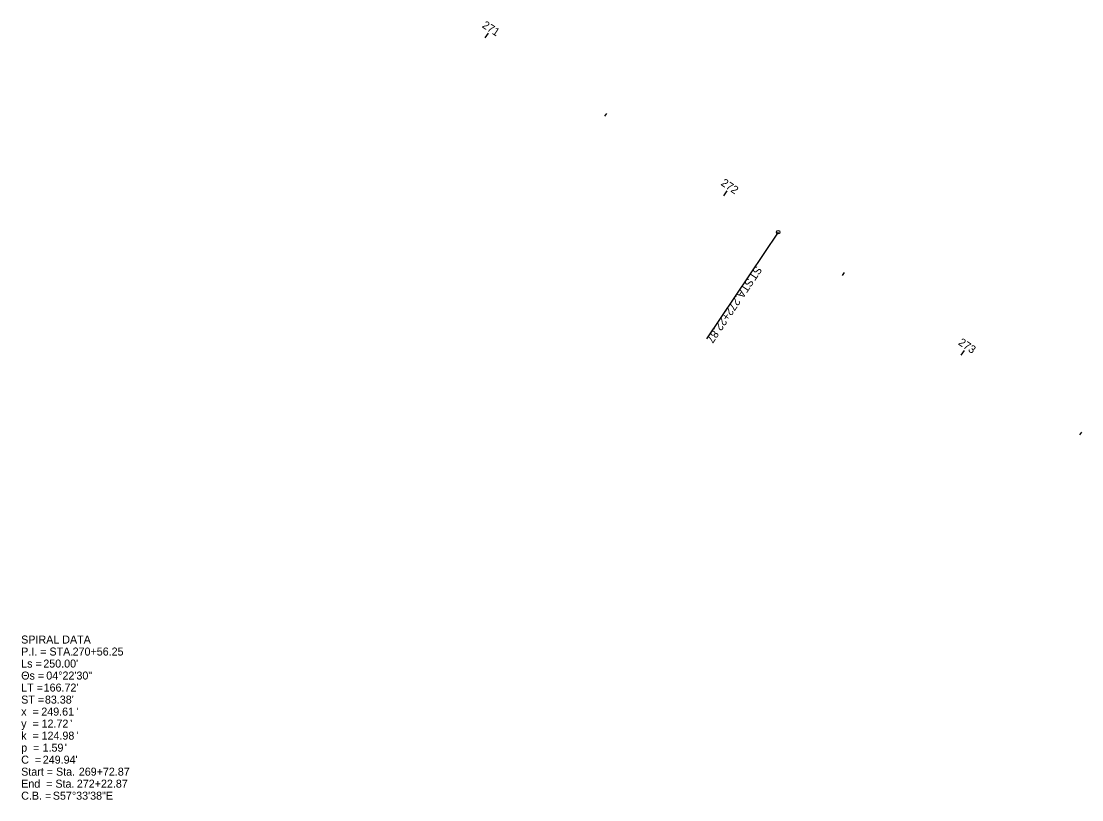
# Model space of a CAD drawing. Extents: x 1437378 to 1440964, y 451105 to 452845.
# Drawn here: x 1439256.6 to 1439627.5, y 451578.1 to 451850.4 of the extents above; entities that cross this region are included whole.
import ezdxf

# ---------------------------------------------------------------- set-up
doc = ezdxf.new("R2010")
doc.units = 0
for name, color, linetype in [('BR_P_Sub_Foot_Hidden', 7, 'Continuous'), ('BR_P_Sub_Foot_Object', 7, 'Continuous'), ('BR_P_Sub_Object', 7, 'Continuous')]:
    doc.layers.add(name, color=color, linetype=linetype)

msp = doc.modelspace()

# ---------------------------------------------------------------- linework, layer by layer
at = {"layer": 'BR_P_Sub_Foot_Hidden'}
msp.add_line((1439521.26, 451776.6), (1439496.16, 451739.25), dxfattribs=at)
msp.add_circle((1439521.26, 451776.6), 0.6, dxfattribs=at)
at = {"layer": 'BR_P_Sub_Object'}
for p, q in [((1439418.86, 451844.5), (1439419.94, 451846.18)), ((1439460.69, 451817.11), (1439461.35, 451818.11)), ((1439502.28, 451789.35), (1439503.39, 451791.01)), ((1439543.78, 451761.47), (1439544.45, 451762.47)), ((1439585.28, 451733.59), (1439586.4, 451735.25)), ((1439626.78, 451705.7), (1439627.45, 451706.7))]:
    msp.add_line(p, q, dxfattribs=at)

# ---------------------------------------------------------------- texts
at = {"layer": 'BR_P_Sub_Foot_Hidden'}
for s, p in [('ST', (1439513.52, 451765.02)), (' STA. ', (1439511.23, 451761.61)), ('272+22.87', (1439506.03, 451753.87))]:
    msp.add_text(s, height=2.8, rotation=236.1022, dxfattribs=at).set_placement(p)
at = {"layer": 'BR_P_Sub_Foot_Object'}
for s, p in [('SPIRAL DATA', (1439256.56, 451632.75)), ('P.I. = STA. ', (1439256.56, 451628.55)), ('270+56.25', (1439274.55, 451628.55)), ('Ls = ', (1439256.56, 451624.35)), ("250.00'", (1439264.3, 451624.35)), ('Θs = ', (1439256.56, 451620.15)), ('04°22\'30"', (1439265.34, 451620.15)), ('LT = ', (1439256.56, 451615.95)), ("166.72'", (1439264.41, 451615.95)), ('ST = ', (1439256.56, 451611.75)), ("83.38'", (1439264.86, 451611.75)), ('x  = ', (1439256.56, 451607.55)), ('249.61', (1439263.59, 451607.55)), ("'", (1439275.84, 451607.55)), ('y  = ', (1439256.56, 451603.35)), ('12.72', (1439263.69, 451603.35)), ("'", (1439273.71, 451603.35)), ('k  = ', (1439256.56, 451599.15)), ('124.98', (1439263.69, 451599.15)), ("'", (1439275.94, 451599.15)), ('p  = ', (1439256.56, 451594.95)), ('1.59', (1439264.04, 451594.95)), ("'", (1439271.82, 451594.95)), ('C  = ', (1439256.56, 451590.75)), ("249.94'", (1439264.11, 451590.75)), ('Start = Sta. ', (1439256.56, 451586.55)), ('269+72.87', (1439276.71, 451586.55)), ('End  = Sta. ', (1439256.56, 451582.35)), ('272+22.87', (1439276.02, 451582.35)), ('C.B. = ', (1439256.56, 451578.15)), ('S57°33\'38"E', (1439267.63, 451578.15))]:
    msp.add_text(s, height=2.8, dxfattribs=at).set_placement(p)
at = {"layer": 'BR_P_Sub_Object'}
for s, rotation, p in [('271', 327.1589, (1439417.5, 451848.35)), ('272', 326.1388, (1439501, 451793.22)), ('273', 326.1022, (1439584.02, 451737.45))]:
    msp.add_text(s, height=2.8, rotation=rotation, dxfattribs=at).set_placement(p)

doc.saveas('drawing.dxf')
